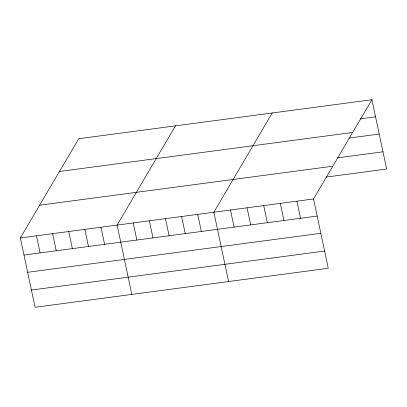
<?xml version="1.0" encoding="UTF-8"?>
<svg xmlns="http://www.w3.org/2000/svg" width="407" height="407" viewBox="0 0 407 407"><rect width="100%" height="100%" fill="white"/><g stroke="black" fill="none" stroke-linecap="round" stroke-linejoin="round"><path stroke-width="0.61" d="M371.917 99.72L313.532 198.962L328.266 268.279L35.083 307.28L20.35 237.963L78.734 138.721L371.917 99.72L386.65 169.037L326.348 177.06M175.483 125.849L117.099 225.091L131.832 294.409M272.232 112.978L213.853 212.22L228.586 281.542M360.17 118.869L375.549 116.824M59.468 171.469L352.65 132.468M349.064 138.065L379.212 134.056M337.454 157.865L382.987 151.806M39.616 205.209L332.799 166.214M20.35 237.963L313.532 198.962M23.988 255.062L317.17 216.066M27.651 272.293L320.833 233.297M31.42 290.049L324.603 251.048M296.917 201.17L300.554 218.274M280.306 203.383L283.938 220.482M263.69 205.591L267.328 222.695M247.08 207.799L250.712 224.903M230.464 210.012L234.101 227.116M197.726 214.367L201.363 231.471M181.598 216.509L185.236 233.613M165.476 218.656L169.108 235.76M149.349 220.803L152.986 237.902M133.226 222.944L136.859 240.049M100.977 227.233L104.609 244.337M84.849 229.38L88.487 246.484M68.727 231.527L72.36 248.631M52.6 233.669L56.237 250.773M36.477 235.816L40.11 252.92"/></g></svg>
